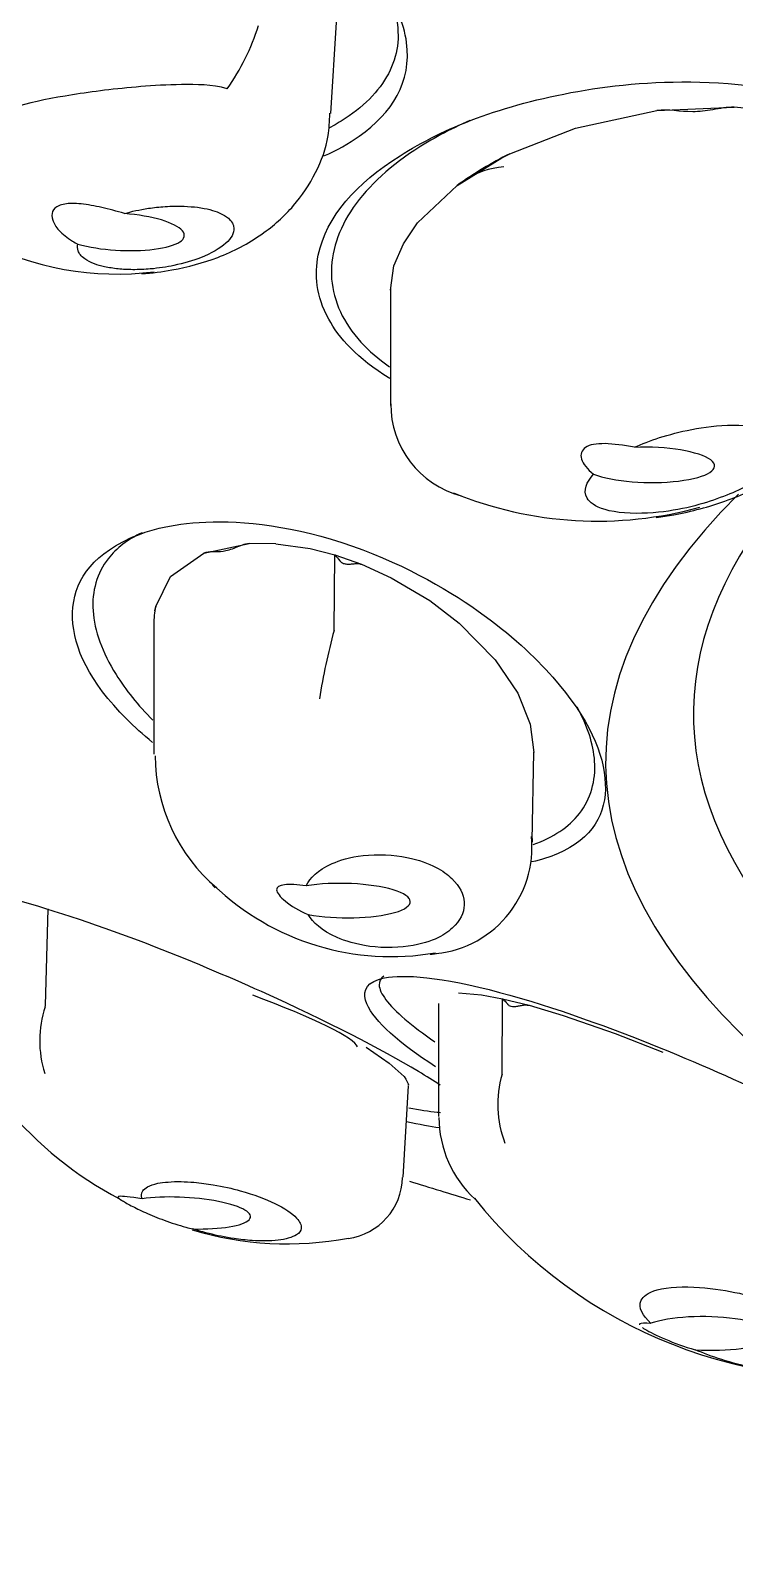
# Model space of a CAD drawing. Header units: millimetres. Extents: x -3207095 to 15275363, y 3702017 to 4798027.
# Drawn here: x 700890.805 to 700892.096, y 4471216.94 to 4471219.726 of the extents above; entities that cross this region are included whole.
import ezdxf

# ---------------------------------------------------------------- set-up
doc = ezdxf.new("R2010")
doc.units = ezdxf.units.MM
doc.linetypes.add('DUZ', pattern=[500, 500])
doc.layers.get('0').update_dxf_attribs({"color": 1, "linetype": 'DUZ'})
doc.layers.add('a_vitrifiye', color=195, linetype='Continuous')

# ---------------------------------------------------------------- blocks, each defined once
blk = doc.blocks.new('TEPEDUS')
for p, q in [((38574.384, -2204.81), (38574.421, -2204.184)), ((38576.058, -2204.909), (38576.614, -2204.79)), ((38576.614, -2204.79), (38577.145, -2204.767)), ((38577.394, -2204.791), (38577.145, -2204.767)), ((38575.608, -2205.085), (38576.058, -2204.909)), ((38575.248, -2205.303), (38575.554, -2205.112)), ((38575.554, -2205.112), (38575.608, -2205.085)), ((38574.977, -2205.558), (38575.248, -2205.303)), ((38574.88, -2205.7), (38574.977, -2205.558)), ((38574.815, -2205.852), (38574.88, -2205.7)), ((38574.792, -2206.018), (38574.815, -2205.852)), ((38574.792, -2206.011), (38574.792, -2206.806)), ((38573.513, -2207.817), (38573.825, -2207.751)), ((38574.007, -2207.753), (38573.825, -2207.751)), ((38574.007, -2207.753), (38574.241, -2207.786)), ((38573.286, -2207.976), (38573.513, -2207.817)), ((38574.241, -2207.786), (38574.41, -2207.829)), ((38574.406, -2208.344), (38574.41, -2207.829)), ((38574.41, -2207.829), (38574.593, -2207.893)), ((38574.593, -2207.893), (38574.796, -2207.985)), ((38574.593, -2207.893), (38574.796, -2207.985)), ((38573.184, -2208.181), (38573.286, -2207.976)), ((38574.796, -2207.985), (38575.06, -2208.141)), ((38575.06, -2208.141), (38575.262, -2208.295)), ((38573.179, -2208.211), (38573.184, -2208.181)), ((38573.171, -2208.304), (38573.171, -2209.193)), ((38574.406, -2208.346), (38574.406, -2208.344)), ((38575.262, -2208.295), (38575.508, -2208.546)), ((38575.508, -2208.546), (38575.662, -2208.775)), ((38575.662, -2208.775), (38575.747, -2208.986)), ((38575.747, -2208.986), (38575.772, -2209.18)), ((38575.761, -2209.784), (38575.772, -2209.179)), ((38572.429, -2210.912), (38572.447, -2210.25)), ((38575.256, -2210.824), (38575.415, -2210.838)), ((38575.415, -2210.838), (38575.559, -2210.865)), ((38575.555, -2211.379), (38575.559, -2210.865)), ((38575.559, -2210.865), (38575.74, -2210.91)), ((38572.427, -2210.921), (38572.429, -2210.912)), ((38575.12, -2210.897), (38575.12, -2210.911)), ((38575.12, -2210.911), (38575.12, -2211.672)), ((38575.74, -2210.91), (38575.973, -2210.979)), ((38575.74, -2210.91), (38575.973, -2210.979)), ((38575.973, -2210.979), (38576.329, -2211.103)), ((38574.626, -2211.196), (38574.783, -2211.305)), ((38576.329, -2211.103), (38576.656, -2211.23)), ((38574.783, -2211.305), (38574.884, -2211.398)), ((38574.884, -2211.398), (38574.897, -2211.415)), ((38575.555, -2211.382), (38575.555, -2211.379)), ((38574.879, -2212.087), (38574.915, -2211.46)), ((38574.897, -2211.415), (38574.914, -2211.453))]:
    blk.add_line(p, q)
for centre, radius, start, end in [((38572.428, -2203.753), 1.529, 324.5283, 342.6748), ((38576.876, -2207.593), 2.811, 116.8221, 125.4164), ((38572.918, -2203.882), 2.026, 242.2893, 277.2494), ((38575.442, -2206.798), 0.649, 179.7457, 255.0133), ((38576.209, -2204.991), 2.607, 247.7562, 285.5824), ((38573.771, -2208.306), 0.6, 167.9856, 179.8281), ((38578.24, -2209.408), 3.979, 164.5162, 171.3987), ((38574.373, -2209.196), 1.193, 180.3357, 229.707), ((38575.028, -2209.829), 0.732, 273.1264, 5.7773), ((38574.797, -2208.822), 1.755, 226.2405, 279.9119), ((38573.124, -2211.152), 0.734, 161.6214, 197.7375), ((38576.278, -2211.588), 0.752, 164.0582, 200.6092), ((38574.131, -2209.961), 2.568, 219.8904, 242.26), ((38575.882, -2211.675), 0.759, 180.1211, 227.6779), ((38574.444, -2212.079), 0.43, 277.8003, 358.8494), ((38604.465, -2116.577), 100, 252.8169, 253.06647), ((38577.925, -2210.177), 3.281, 218.7329, 278.2439), ((38574.083, -2210.294), 2.248, 253.1862, 280.7777)]:
    blk.add_arc(centre, radius, start, end)
for centre, major_axis, ratio, start_param, end_param in [((38576.495, -2205.75), (-1.249, 0.403), 0.340724, -0.631113, -0.267526), ((38572.927, -2205.618), (-0.453, 0.027), 0.279948, 0.929863, 4.634739), ((38604.465, -2208.915), (27.6, 0), 0.258819, 2.679592, 3.541379), ((38576.554, -2207.213), (-0.456, 0.008), 0.264958, 0.619175, 4.92234), ((38604.465, -2209.25), (28.2, 0), 0.258819, 2.887167, 3.973952), ((38574.471, -2210.194), (-0.456, 0.008), 0.258485, 1.012136, 5.315301), ((38573.423, -2210.835), (-1.143, 0.371), 0.110293, 3.220114, 4.367098), ((38573.38, -2212.331), (-0.453, 0.026), 0.234823, 1.713536, 5.418413), ((38576.955, -2213.155), (-0.456, 0.008), 0.252058, 1.404387, 5.707553)]:
    blk.add_ellipse(centre, major_axis=major_axis, ratio=ratio, start_param=start_param, end_param=end_param)
for points, knots in [([(38574.335, -2205.1), (38574.425, -2205.061), (38574.506, -2205.015), (38574.803, -2204.805), (38574.937, -2204.593), (38574.884, -2204.19), (38574.821, -2204.041), (38574.543, -2203.726), (38574.309, -2203.555), (38573.717, -2203.299), (38573.389, -2203.222), (38572.815, -2203.154), (38572.563, -2203.157), (38571.897, -2203.223), (38571.566, -2203.342), (38571.114, -2203.661), (38570.983, -2203.865), (38571.042, -2204.247), (38571.107, -2204.388), (38571.324, -2204.62), (38571.428, -2204.706), (38571.555, -2204.789)], [0.21127, 0.21127, 0.21127, 0.21127, 0.25, 0.25, 0.375, 0.375, 0.4375, 0.4375, 0.5, 0.5, 0.5625, 0.5625, 0.625, 0.625, 0.75, 0.75, 0.875, 0.875, 0.9375, 0.9375, 0.9714826, 0.9714826, 0.9714826, 0.9714826]), ([(38574.759, -2203.971), (38574.787, -2204.022), (38574.809, -2204.074), (38574.859, -2204.259), (38574.847, -2204.391), (38574.73, -2204.637), (38574.625, -2204.75), (38574.446, -2204.867), (38574.408, -2204.89), (38574.369, -2204.91)], [0.6004544, 0.6004544, 0.6004544, 0.6004544, 0.625, 0.625, 0.6875, 0.6875, 0.75, 0.75, 0.7652828, 0.7652828, 0.7652828, 0.7652828]), ([(38573.673, -2204.64), (38573.569, -2204.61), (38573.461, -2204.611), (38573.262, -2204.613), (38573.17, -2204.618), (38572.907, -2204.64), (38572.753, -2204.66), (38572.338, -2204.725), (38572.123, -2204.779), (38571.813, -2204.983), (38571.716, -2205.133), (38571.692, -2205.356), (38571.704, -2205.43), (38571.773, -2205.537), (38571.804, -2205.571), (38571.879, -2205.628), (38571.913, -2205.65), (38571.958, -2205.672)], [0, 0, 0, 0, 0.0625, 0.0625, 0.125, 0.125, 0.25, 0.25, 0.5, 0.5, 0.75, 0.75, 0.875, 0.875, 0.9375, 0.9375, 0.9778632, 0.9778632, 0.9778632, 0.9778632]), ([(38574.786, -2206.622), (38574.565, -2206.486), (38574.438, -2206.342), (38574.28, -2206.056), (38574.27, -2205.911), (38574.352, -2205.513), (38574.558, -2205.288), (38575.155, -2204.909), (38575.551, -2204.75), (38576.336, -2204.612), (38576.633, -2204.583), (38577.311, -2204.61), (38577.74, -2204.677), (38578.09, -2204.842)], [0.5131161, 0.5131161, 0.5131161, 0.5131161, 0.5625, 0.5625, 0.625, 0.625, 0.75, 0.75, 0.875, 0.875, 0.9375, 0.9375, 1, 1, 1, 1]), ([(38573.088, -2205.905), (38573.159, -2205.901), (38573.345, -2205.875), (38573.624, -2205.801), (38573.906, -2205.653), (38574.13, -2205.455), (38574.284, -2205.225), (38574.369, -2205.003), (38574.374, -2204.865), (38574.376, -2204.808)], [0.0722483, 0.0722483, 0.0722483, 0.0722483, 0.1684847, 0.3290139, 0.5055312, 0.6584036, 0.7983385, 0.9293465, 1, 1, 1, 1]), ([(38577.145, -2204.767), (38577.095, -2204.765), (38577.046, -2204.776), (38576.95, -2204.792), (38576.904, -2204.797), (38576.773, -2204.798), (38576.693, -2204.779), (38576.614, -2204.79)], [0, 0, 0, 0, 0.25, 0.25, 0.5, 0.5, 1, 1, 1, 1]), ([(38575.335, -2204.858), (38575.197, -2204.918), (38575.07, -2204.986), (38574.765, -2205.186), (38574.615, -2205.33), (38574.421, -2205.632), (38574.376, -2205.789), (38574.395, -2206.018), (38574.415, -2206.093), (38574.482, -2206.238), (38574.529, -2206.308), (38574.644, -2206.433), (38574.709, -2206.49), (38574.785, -2206.542)], [0.2132564, 0.2132564, 0.2132564, 0.2132564, 0.25, 0.25, 0.3125, 0.3125, 0.375, 0.375, 0.40625, 0.40625, 0.4375, 0.4375, 0.4661717, 0.4661717, 0.4661717, 0.4661717]), ([(38572.97, -2205.493), (38572.944, -2205.486), (38572.917, -2205.478), (38572.891, -2205.471), (38572.84, -2205.458), (38572.789, -2205.446), (38572.743, -2205.438), (38572.695, -2205.43), (38572.65, -2205.425), (38572.612, -2205.425), (38572.576, -2205.425), (38572.544, -2205.43), (38572.521, -2205.44), (38572.5, -2205.449), (38572.485, -2205.463), (38572.478, -2205.48), (38572.471, -2205.497), (38572.472, -2205.517), (38572.479, -2205.538), (38572.486, -2205.56), (38572.501, -2205.585), (38572.523, -2205.609), (38572.546, -2205.634), (38572.577, -2205.659), (38572.614, -2205.682), (38572.626, -2205.69), (38572.638, -2205.697), (38572.65, -2205.703)], [0, 0, 0, 0, 0.068486, 0.068486, 0.068486, 0.201821, 0.201821, 0.201821, 0.337135, 0.337135, 0.337135, 0.46705, 0.46705, 0.46705, 0.587439, 0.587439, 0.587439, 0.704615, 0.704615, 0.704615, 0.827444, 0.827444, 0.827444, 0.958845, 0.958845, 0.958845, 1, 1, 1, 1]), ([(38572.97, -2205.493), (38573.018, -2205.48), (38573.073, -2205.467), (38573.134, -2205.458), (38573.17, -2205.453), (38573.209, -2205.448), (38573.249, -2205.446), (38573.29, -2205.443), (38573.335, -2205.442), (38573.38, -2205.444), (38573.41, -2205.445), (38573.442, -2205.448), (38573.471, -2205.451), (38573.501, -2205.455), (38573.53, -2205.461), (38573.555, -2205.467), (38573.579, -2205.474), (38573.6, -2205.481), (38573.618, -2205.488), (38573.646, -2205.5), (38573.667, -2205.513), (38573.682, -2205.526), (38573.706, -2205.548), (38573.717, -2205.57), (38573.719, -2205.591), (38573.722, -2205.628), (38573.701, -2205.664), (38573.664, -2205.697), (38573.624, -2205.733), (38573.566, -2205.766), (38573.491, -2205.796), (38573.44, -2205.816), (38573.379, -2205.834), (38573.308, -2205.849), (38573.26, -2205.859), (38573.206, -2205.868), (38573.147, -2205.873), (38573.109, -2205.876), (38573.068, -2205.878), (38573.027, -2205.878), (38572.994, -2205.877), (38572.96, -2205.876), (38572.927, -2205.873), (38572.895, -2205.869), (38572.862, -2205.864), (38572.834, -2205.858), (38572.808, -2205.852), (38572.785, -2205.846), (38572.766, -2205.838), (38572.738, -2205.828), (38572.716, -2205.816), (38572.699, -2205.804), (38572.673, -2205.786), (38572.659, -2205.766), (38572.653, -2205.748), (38572.648, -2205.733), (38572.647, -2205.718), (38572.65, -2205.703)], [0, 0, 0, 0, 0.068768, 0.068768, 0.068768, 0.108445, 0.108445, 0.108445, 0.148669, 0.148669, 0.148669, 0.176213, 0.176213, 0.176213, 0.203883, 0.203883, 0.203883, 0.230171, 0.230171, 0.230171, 0.271552, 0.271552, 0.271552, 0.339113, 0.339113, 0.339113, 0.457551, 0.457551, 0.457551, 0.584507, 0.584507, 0.584507, 0.671712, 0.671712, 0.671712, 0.731303, 0.731303, 0.731303, 0.769229, 0.769229, 0.769229, 0.798889, 0.798889, 0.798889, 0.828831, 0.828831, 0.828831, 0.855141, 0.855141, 0.855141, 0.893025, 0.893025, 0.893025, 0.952889, 0.952889, 0.952889, 1, 1, 1, 1]), ([(38576.611, -2207.573), (38576.652, -2207.567), (38576.818, -2207.542), (38577.097, -2207.465), (38577.424, -2207.319), (38577.725, -2207.129), (38577.979, -2206.886), (38578.156, -2206.628), (38578.257, -2206.361), (38578.305, -2206.177), (38578.309, -2206.049), (38578.311, -2205.997)], [0.1636574, 0.1636574, 0.1636574, 0.1636574, 0.1992297, 0.3126271, 0.4333508, 0.5694043, 0.6876189, 0.7972118, 0.8890935, 0.9610796, 1, 1, 1, 1]), ([(38576.461, -2207.093), (38576.564, -2207.047), (38576.688, -2207.003), (38576.937, -2206.955), (38577.032, -2206.942), (38577.243, -2206.941), (38577.346, -2206.959), (38577.511, -2207.033), (38577.505, -2207.093), (38577.454, -2207.202), (38577.397, -2207.255), (38577.245, -2207.355), (38577.15, -2207.402), (38576.903, -2207.489), (38576.756, -2207.531), (38576.449, -2207.549), (38576.332, -2207.541), (38576.188, -2207.498), (38576.155, -2207.469), (38576.106, -2207.386), (38576.134, -2207.33), (38576.182, -2207.277)], [0, 0, 0, 0, 0.125, 0.125, 0.1875, 0.1875, 0.25, 0.25, 0.375, 0.375, 0.5, 0.5, 0.625, 0.625, 0.75, 0.75, 0.8125, 0.8125, 0.875, 0.875, 1, 1, 1, 1]), ([(38576.461, -2207.093), (38576.388, -2207.079), (38576.318, -2207.069), (38576.202, -2207.067), (38576.155, -2207.075), (38576.099, -2207.112), (38576.089, -2207.141), (38576.109, -2207.206), (38576.138, -2207.243), (38576.182, -2207.277)], [0, 0, 0, 0, 0.25, 0.25, 0.5, 0.5, 0.75, 0.75, 1, 1, 1, 1]), ([(38573.163, -2209.113), (38573.097, -2209.058), (38573.038, -2209.005), (38572.73, -2208.695), (38572.622, -2208.467), (38572.609, -2208.056), (38572.704, -2207.873), (38573.079, -2207.676), (38573.243, -2207.623), (38573.721, -2207.59), (38574.068, -2207.618), (38574.459, -2207.745)], [0.5993086, 0.5993086, 0.5993086, 0.5993086, 0.625, 0.625, 0.75, 0.75, 0.875, 0.875, 0.9375, 0.9375, 1, 1, 1, 1]), ([(38573.091, -2207.677), (38572.994, -2207.723), (38572.915, -2207.783), (38572.782, -2207.954), (38572.746, -2208.076), (38572.764, -2208.347), (38572.818, -2208.496), (38572.978, -2208.752), (38573.063, -2208.858), (38573.164, -2208.96)], [0.1421072, 0.1421072, 0.1421072, 0.1421072, 0.1875, 0.1875, 0.25, 0.25, 0.3125, 0.3125, 0.3558622, 0.3558622, 0.3558622, 0.3558622]), ([(38573.825, -2207.751), (38573.791, -2207.753), (38573.759, -2207.769), (38573.699, -2207.793), (38573.671, -2207.801), (38573.595, -2207.813), (38573.553, -2207.801), (38573.513, -2207.817)], [0, 0, 0, 0, 0.25, 0.25, 0.5, 0.5, 1, 1, 1, 1]), ([(38574.459, -2207.745), (38574.85, -2207.872), (38575.164, -2208.053), (38575.618, -2208.373), (38575.778, -2208.525), (38576.15, -2208.947), (38576.255, -2209.19), (38576.269, -2209.599), (38576.179, -2209.768), (38575.884, -2209.895), (38575.827, -2209.914), (38575.76, -2209.929)], [0, 0, 0, 0, 0.0625, 0.0625, 0.125, 0.125, 0.25, 0.25, 0.375, 0.375, 0.4009695, 0.4009695, 0.4009695, 0.4009695]), ([(38574.41, -2207.829), (38574.422, -2207.843), (38574.435, -2207.857), (38574.449, -2207.875), (38574.457, -2207.882), (38574.472, -2207.888), (38574.493, -2207.893), (38574.518, -2207.892), (38574.544, -2207.889), (38574.569, -2207.886), (38574.585, -2207.891), (38574.593, -2207.893)], [0, 0, 0, 0, 0.251818, 0.280603, 0.323545, 0.396023, 0.503919, 0.628342, 0.752827, 0.887063, 1, 1, 1, 1]), ([(38575.769, -2209.811), (38575.905, -2209.762), (38576.013, -2209.69), (38576.162, -2209.498), (38576.198, -2209.376), (38576.181, -2209.125), (38576.14, -2208.999), (38576.069, -2208.871)], [0.6297277, 0.6297277, 0.6297277, 0.6297277, 0.6875, 0.6875, 0.75, 0.75, 0.8034718, 0.8034718, 0.8034718, 0.8034718]), ([(38574.215, -2210.092), (38574.241, -2210.04), (38574.289, -2209.986), (38574.444, -2209.918), (38574.511, -2209.896), (38574.699, -2209.875), (38574.818, -2209.881), (38575.074, -2209.934), (38575.155, -2209.99), (38575.266, -2210.096), (38575.292, -2210.151), (38575.299, -2210.258), (38575.282, -2210.311), (38575.184, -2210.415), (38575.112, -2210.469), (38574.863, -2210.516), (38574.745, -2210.52), (38574.553, -2210.494), (38574.481, -2210.47), (38574.317, -2210.398), (38574.261, -2210.343), (38574.228, -2210.29)], [0, 0, 0, 0, 0.125, 0.125, 0.1875, 0.1875, 0.25, 0.25, 0.375, 0.375, 0.5, 0.5, 0.625, 0.625, 0.75, 0.75, 0.8125, 0.8125, 0.875, 0.875, 1, 1, 1, 1]), ([(38575.132, -2211.456), (38575.087, -2211.427), (38575.037, -2211.396), (38574.725, -2211.209), (38574.372, -2211.025), (38573.675, -2210.712), (38573.413, -2210.6), (38572.828, -2210.377), (38572.497, -2210.263), (38571.926, -2210.109), (38571.715, -2210.076), (38571.475, -2210.078), (38571.43, -2210.107), (38571.423, -2210.232), (38571.582, -2210.365), (38571.878, -2210.542), (38571.92, -2210.567), (38571.965, -2210.592)], [0.2235265, 0.2235265, 0.2235265, 0.2235265, 0.25, 0.25, 0.375, 0.375, 0.4375, 0.4375, 0.5, 0.5, 0.5625, 0.5625, 0.625, 0.625, 0.75, 0.75, 0.7694202, 0.7694202, 0.7694202, 0.7694202]), ([(38574.215, -2210.092), (38574.153, -2210.085), (38574.101, -2210.082), (38574.03, -2210.089), (38574.011, -2210.1), (38574.013, -2210.14), (38574.035, -2210.168), (38574.11, -2210.229), (38574.165, -2210.262), (38574.228, -2210.29)], [0, 0, 0, 0, 0.25, 0.25, 0.5, 0.5, 0.75, 0.75, 1, 1, 1, 1]), ([(38575.099, -2211.33), (38574.853, -2211.171), (38574.682, -2211.022), (38574.6, -2210.83), (38574.611, -2210.767), (38574.807, -2210.7), (38575.024, -2210.698), (38575.396, -2210.786)], [0.767457, 0.767457, 0.767457, 0.767457, 0.875, 0.875, 0.9375, 0.9375, 1, 1, 1, 1]), ([(38574.746, -2210.711), (38574.724, -2210.726), (38574.713, -2210.747), (38574.716, -2210.827), (38574.776, -2210.907), (38574.946, -2211.053), (38575.015, -2211.105), (38575.096, -2211.16)], [0.0970452, 0.0970452, 0.0970452, 0.0970452, 0.125, 0.125, 0.1875, 0.1875, 0.2182155, 0.2182155, 0.2182155, 0.2182155]), ([(38575.396, -2210.786), (38575.768, -2210.874), (38576.173, -2211.018), (38576.84, -2211.28), (38577.13, -2211.409), (38577.91, -2211.772), (38578.314, -2211.988), (38578.939, -2212.365), (38579.166, -2212.527), (38579.266, -2212.698), (38579.26, -2212.743), (38579.1, -2212.772), (38578.981, -2212.768), (38578.796, -2212.738)], [0, 0, 0, 0, 0.0625, 0.0625, 0.125, 0.125, 0.25, 0.25, 0.375, 0.375, 0.4375, 0.4375, 0.4795492, 0.4795492, 0.4795492, 0.4795492]), ([(38575.559, -2210.865), (38575.57, -2210.877), (38575.582, -2210.89), (38575.596, -2210.906), (38575.603, -2210.912), (38575.617, -2210.917), (38575.638, -2210.92), (38575.662, -2210.916), (38575.689, -2210.91), (38575.715, -2210.906), (38575.732, -2210.909), (38575.74, -2210.91)], [0, 0, 0, 0, 0.251818, 0.280603, 0.323545, 0.396023, 0.503919, 0.628342, 0.752827, 0.887063, 1, 1, 1, 1]), ([(38575.134, -2211.646), (38575.126, -2211.645), (38575.119, -2211.644), (38575.056, -2211.638), (38574.99, -2211.628), (38574.916, -2211.613)], [0.93341375, 0.93341375, 0.93341375, 0.93341375, 0.9375, 0.9375, 0.9671871, 0.9671871, 0.9671871, 0.9671871]), ([(38573.091, -2212.233), (38573.084, -2212.215), (38573.083, -2212.197), (38573.095, -2212.18), (38573.102, -2212.17), (38573.113, -2212.16), (38573.129, -2212.152), (38573.146, -2212.143), (38573.169, -2212.135), (38573.198, -2212.128), (38573.219, -2212.124), (38573.243, -2212.121), (38573.27, -2212.119), (38573.297, -2212.116), (38573.327, -2212.116), (38573.358, -2212.116), (38573.387, -2212.117), (38573.417, -2212.118), (38573.446, -2212.121), (38573.492, -2212.125), (38573.537, -2212.131), (38573.578, -2212.138), (38573.646, -2212.149), (38573.707, -2212.163), (38573.762, -2212.179), (38573.857, -2212.205), (38573.935, -2212.235), (38573.999, -2212.265), (38574.066, -2212.298), (38574.118, -2212.332), (38574.149, -2212.366), (38574.171, -2212.39), (38574.183, -2212.413), (38574.18, -2212.436), (38574.177, -2212.452), (38574.168, -2212.467), (38574.147, -2212.481), (38574.134, -2212.489), (38574.116, -2212.497), (38574.092, -2212.504), (38574.073, -2212.51), (38574.049, -2212.514), (38574.022, -2212.517), (38573.996, -2212.52), (38573.964, -2212.522), (38573.932, -2212.522), (38573.904, -2212.523), (38573.874, -2212.521), (38573.844, -2212.519), (38573.802, -2212.517), (38573.76, -2212.512), (38573.721, -2212.506), (38573.659, -2212.497), (38573.602, -2212.485), (38573.551, -2212.472), (38573.511, -2212.462), (38573.473, -2212.452), (38573.439, -2212.44)], [0, 0, 0, 0, 0.068768, 0.068768, 0.068768, 0.108445, 0.108445, 0.108445, 0.148669, 0.148669, 0.148669, 0.176213, 0.176213, 0.176213, 0.203883, 0.203883, 0.203883, 0.230171, 0.230171, 0.230171, 0.271552, 0.271552, 0.271552, 0.339113, 0.339113, 0.339113, 0.457551, 0.457551, 0.457551, 0.584507, 0.584507, 0.584507, 0.671712, 0.671712, 0.671712, 0.731303, 0.731303, 0.731303, 0.769229, 0.769229, 0.769229, 0.798889, 0.798889, 0.798889, 0.828831, 0.828831, 0.828831, 0.855141, 0.855141, 0.855141, 0.893025, 0.893025, 0.893025, 0.952889, 0.952889, 0.952889, 1, 1, 1, 1]), ([(38573.091, -2212.233), (38573.07, -2212.231), (38573.051, -2212.228), (38573.034, -2212.226), (38573.001, -2212.221), (38572.974, -2212.218), (38572.956, -2212.217), (38572.937, -2212.216), (38572.927, -2212.217), (38572.926, -2212.221), (38572.925, -2212.225), (38572.933, -2212.233), (38572.95, -2212.243), (38572.965, -2212.253), (38572.988, -2212.266), (38573.016, -2212.281), (38573.044, -2212.295), (38573.077, -2212.312), (38573.114, -2212.328), (38573.153, -2212.346), (38573.197, -2212.364), (38573.242, -2212.38), (38573.29, -2212.398), (38573.341, -2212.415), (38573.391, -2212.428), (38573.407, -2212.433), (38573.423, -2212.437), (38573.439, -2212.44)], [0, 0, 0, 0, 0.068486, 0.068486, 0.068486, 0.201821, 0.201821, 0.201821, 0.337135, 0.337135, 0.337135, 0.46705, 0.46705, 0.46705, 0.587439, 0.587439, 0.587439, 0.704615, 0.704615, 0.704615, 0.827444, 0.827444, 0.827444, 0.958845, 0.958845, 0.958845, 1, 1, 1, 1]), ([(38576.574, -2213.086), (38576.519, -2213.034), (38576.483, -2212.981), (38576.521, -2212.902), (38576.549, -2212.876), (38576.687, -2212.837), (38576.804, -2212.832), (38577.111, -2212.855), (38577.267, -2212.899), (38577.524, -2212.986), (38577.628, -2213.034), (38577.793, -2213.133), (38577.857, -2213.184), (38577.923, -2213.289), (38577.938, -2213.346), (38577.783, -2213.414), (38577.682, -2213.429), (38577.471, -2213.423), (38577.373, -2213.409), (38577.118, -2213.358), (38576.987, -2213.313), (38576.878, -2213.267)], [0, 0, 0, 0, 0.125, 0.125, 0.1875, 0.1875, 0.25, 0.25, 0.375, 0.375, 0.5, 0.5, 0.625, 0.625, 0.75, 0.75, 0.8125, 0.8125, 0.875, 0.875, 1, 1, 1, 1]), ([(38576.574, -2213.086), (38576.532, -2213.084), (38576.506, -2213.084), (38576.497, -2213.091), (38576.496, -2213.093), (38576.496, -2213.095)], [0, 0, 0, 0, 0.25, 0.25, 0.3010546, 0.3010546, 0.3010546, 0.3010546]), ([(38576.517, -2213.115), (38576.521, -2213.119), (38576.527, -2213.122), (38576.564, -2213.144), (38576.614, -2213.169), (38576.733, -2213.22), (38576.804, -2213.246), (38576.878, -2213.267)], [0.4462678, 0.4462678, 0.4462678, 0.4462678, 0.5, 0.5, 0.75, 0.75, 1, 1, 1, 1])]:
    blk.add_open_spline(points, degree=3, knots=knots)
for points in [[(38575.761, -2209.77), (38575.761, -2209.778), (38575.761, -2209.787), (38575.761, -2209.795)], [(38573.573, -2210.089), (38573.579, -2210.094), (38573.585, -2210.1), (38573.591, -2210.106)], [(38575.062, -2210.561), (38575.082, -2210.559), (38575.102, -2210.557), (38575.12, -2210.554)], [(38574.914, -2211.453), (38574.915, -2211.456), (38574.915, -2211.459), (38574.915, -2211.462)], [(38574.901, -2211.705), (38574.989, -2211.724), (38575.064, -2211.738), (38575.127, -2211.747)]]:
    blk.add_open_spline(points, degree=3)

msp = doc.modelspace()

# ---------------------------------------------------------------- block references
at = {"layer": 'a_vitrifiye', "xscale": 0.2677335353767369, "yscale": 0.2677335353767369, "zscale": 0.2677335353767369}
msp.add_blockref('TEPEDUS', (690563.6999, 4471809.8752), dxfattribs=at)

doc.saveas('drawing.dxf')
